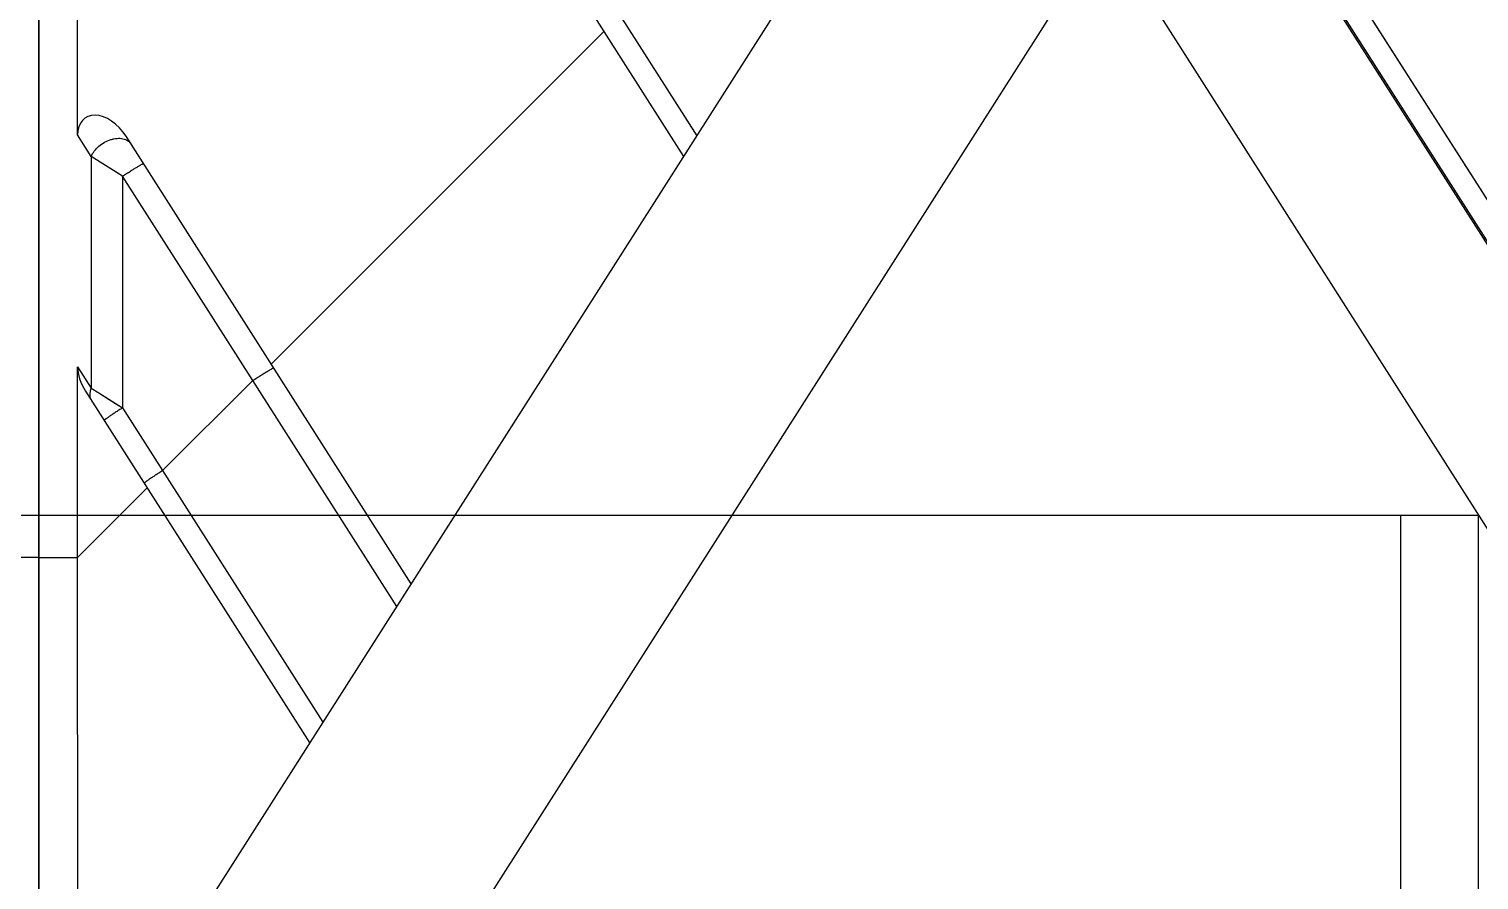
# Model space of a CAD drawing. Header units: millimetres. Extents: x 3299 to 14264, y 1863 to 5555.
# Drawn here: x 10173.75 to 10192.38, y 4157.62 to 4168.55 of the extents above; entities that cross this region are included whole.
import ezdxf

# ---------------------------------------------------------------- set-up
doc = ezdxf.new("R2010")
doc.units = ezdxf.units.MM

# ---------------------------------------------------------------- blocks, each defined once
blk = doc.blocks.new('ERTFHGJ')
at = {"color": 40, "linetype": 'Continuous', "true_color": 0xf8d731}
for p, q in [((8878.457, 3617.77), (8878.457, 3696.77)), ((8925.457, 3696.77), (8878.457, 3696.77)), ((8879.457, 3617.77), (8879.457, 3696.77))]:
    blk.add_line(p, q, dxfattribs=at)
blk = doc.blocks.new('ryfh')
at = {"xscale": -1}
blk.add_blockref('ERTFHGJ', (17197.083, 1141.444), dxfattribs=at)
blk = doc.blocks.new('1111')
at = {"color": 7, "linetype": 'Continuous'}
for p, q in [((16002.781, 6714.134), (16002.781, 7051.634)), ((16602.781, 7051.634), (16602.781, 6714.134)), ((16003.28, 6755.019), (16003.28, 6767.116)), ((16003.381, 6766.803), (16011.064, 6754.743)), ((16016.155, 6762.399), (16031.443, 6738.405)), ((16015.907, 6762.216), (16031.514, 6737.718)), ((16015.918, 6762.239), (16031.534, 6737.726)), ((16014.281, 6759.792), (16005.058, 6745.316)), ((16015.124, 6759.792), (16035.281, 6728.153)), ((16016.481, 6757.663), (16006.977, 6742.745)), ((16019.743, 6756.768), (16023.331, 6751.136)), ((16010.239, 6756.573), (16011.234, 6755.01)), ((16019.571, 6756.504), (16027.159, 6744.592)), ((16005.767, 6752.076), (16010.041, 6756.349)), ((16003.455, 6754.744), (16003.28, 6755.019)), ((16007.566, 6749.252), (16003.903, 6755.003)), ((16003.455, 6754.744), (16003.455, 6751.766)), ((16003.858, 6754.491), (16003.455, 6754.744)), ((16005.531, 6751.865), (16003.858, 6754.491)), ((16003.858, 6754.491), (16003.858, 6751.513)), ((16003.28, 6752.041), (16003.455, 6751.766)), ((16003.28, 6749.589), (16003.28, 6752.041)), ((16003.381, 6751.727), (16006.262, 6747.205)), ((16003.455, 6751.766), (16003.553, 6751.705)), ((16003.553, 6751.705), (16003.858, 6751.513)), ((16003.553, 6751.705), (16003.615, 6751.666)), ((16004.372, 6750.706), (16005.531, 6751.865)), ((16007.381, 6748.962), (16005.531, 6751.865)), ((16003.615, 6751.666), (16003.687, 6751.621)), ((16003.687, 6751.621), (16003.769, 6751.569)), ((16003.769, 6751.569), (16003.858, 6751.513)), ((16003.858, 6751.513), (16004.372, 6750.706)), ((16004.372, 6750.706), (16006.433, 6747.473)), ((16003.28, 6749.589), (16004.174, 6750.483)), ((16002.781, 6749.589), (16003.28, 6749.589)), ((16003.286, 6739.934), (16003.28, 6749.589)), ((16602.781, 6749.589), (16602.282, 6749.589))]:
    blk.add_line(p, q, dxfattribs=at)
for centre, start_param, end_param in [((16003.642, 6754.854), -1.624536, 0.752228), ((16003.642, 6751.876), 0.752228, 1.517057)]:
    blk.add_ellipse(centre, major_axis=(-0.264, 0.384), ratio=0.642651, start_param=start_param, end_param=end_param, dxfattribs=at)
for points, knots in [([(16003.455, 6754.744), (16003.466, 6754.768), (16003.494, 6754.816), (16003.553, 6754.877), (16003.625, 6754.927), (16003.692, 6754.957), (16003.747, 6754.971), (16003.799, 6754.978), (16003.849, 6754.976), (16003.894, 6754.963), (16003.923, 6754.948), (16003.947, 6754.929), (16003.96, 6754.914), (16003.965, 6754.905)], [0, 0, 0, 0, 0.126758, 0.264209, 0.406553, 0.546898, 0.614349, 0.679007, 0.797934, 0.852288, 0.903522, 0.952419, 1, 1, 1, 1]), ([(16003.858, 6754.491), (16003.875, 6754.502), (16003.908, 6754.523), (16003.95, 6754.549), (16003.982, 6754.569), (16004.004, 6754.583), (16004.025, 6754.595), (16004.044, 6754.607), (16004.062, 6754.618), (16004.078, 6754.627), (16004.092, 6754.635), (16004.103, 6754.642), (16004.111, 6754.646), (16004.117, 6754.649), (16004.12, 6754.65), (16004.122, 6754.651), (16004.124, 6754.652), (16004.125, 6754.652), (16004.126, 6754.652), (16004.126, 6754.652)], [0, 0, 0, 0, 0.192507, 0.378902, 0.467383, 0.551547, 0.630534, 0.703523, 0.769793, 0.828658, 0.879541, 0.921915, 0.955367, 0.968646, 0.979578, 0.988145, 0.994348, 0.998221, 1, 1, 1, 1]), ([(16005.531, 6751.865), (16005.548, 6751.876), (16005.581, 6751.897), (16005.623, 6751.923), (16005.655, 6751.943), (16005.677, 6751.957), (16005.698, 6751.969), (16005.717, 6751.981), (16005.735, 6751.992), (16005.751, 6752.001), (16005.765, 6752.009), (16005.776, 6752.016), (16005.784, 6752.02), (16005.79, 6752.023), (16005.793, 6752.024), (16005.795, 6752.025), (16005.797, 6752.026), (16005.798, 6752.026), (16005.799, 6752.026), (16005.799, 6752.026)], [0, 0, 0, 0, 0.192507, 0.378902, 0.467383, 0.551547, 0.630534, 0.703523, 0.769793, 0.828658, 0.87954, 0.921915, 0.955367, 0.968646, 0.979578, 0.988145, 0.994348, 0.998221, 1, 1, 1, 1]), ([(16003.455, 6751.766), (16003.449, 6751.752), (16003.44, 6751.723), (16003.436, 6751.68), (16003.441, 6751.64), (16003.452, 6751.616), (16003.459, 6751.605)], [0, 0, 0, 0, 0.277177, 0.533061, 0.771506, 1, 1, 1, 1]), ([(16003.858, 6751.513), (16003.842, 6751.503), (16003.811, 6751.483), (16003.766, 6751.454), (16003.731, 6751.431), (16003.705, 6751.414), (16003.688, 6751.402), (16003.673, 6751.391), (16003.659, 6751.382), (16003.647, 6751.374), (16003.637, 6751.367), (16003.631, 6751.362), (16003.626, 6751.358), (16003.624, 6751.356), (16003.622, 6751.355), (16003.621, 6751.354), (16003.62, 6751.353), (16003.62, 6751.352), (16003.62, 6751.352)], [0, 0, 0, 0, 0.196965, 0.385213, 0.557811, 0.636283, 0.708546, 0.773962, 0.831919, 0.88191, 0.923472, 0.956239, 0.969238, 0.979938, 0.988324, 0.994402, 0.99821, 1, 1, 1, 1]), ([(16004.372, 6750.706), (16004.356, 6750.696), (16004.325, 6750.676), (16004.28, 6750.647), (16004.245, 6750.624), (16004.219, 6750.607), (16004.202, 6750.595), (16004.187, 6750.584), (16004.173, 6750.575), (16004.161, 6750.567), (16004.152, 6750.56), (16004.145, 6750.555), (16004.141, 6750.551), (16004.138, 6750.549), (16004.136, 6750.548), (16004.135, 6750.547), (16004.134, 6750.546), (16004.134, 6750.545), (16004.134, 6750.545)], [0, 0, 0, 0, 0.196965, 0.385213, 0.557811, 0.636283, 0.708546, 0.773962, 0.831919, 0.88191, 0.923472, 0.956239, 0.969238, 0.979938, 0.988324, 0.994402, 0.99821, 1, 1, 1, 1])]:
    blk.add_open_spline(points, degree=3, knots=knots, dxfattribs=at)
blk = doc.blocks.new('*U162')
blk.add_blockref('1111', (-16308.281, -6888.884))
blk = doc.blocks.new('*U163')
at = {"color": 0, "linetype": 'ByBlock', "lineweight": -2, "transparency": 16777216}
for p in [(0, 1012.5), (600, 1012.5)]:
    blk.add_blockref('*U162', p, dxfattribs=at)

msp = doc.modelspace()

# ---------------------------------------------------------------- block references
for name, p in [('*U163', (9879.37292, 3288.5531)), ('ryfh', (1873.74628, -675.91128))]:
    msp.add_blockref(name, p)

doc.saveas('drawing.dxf')
